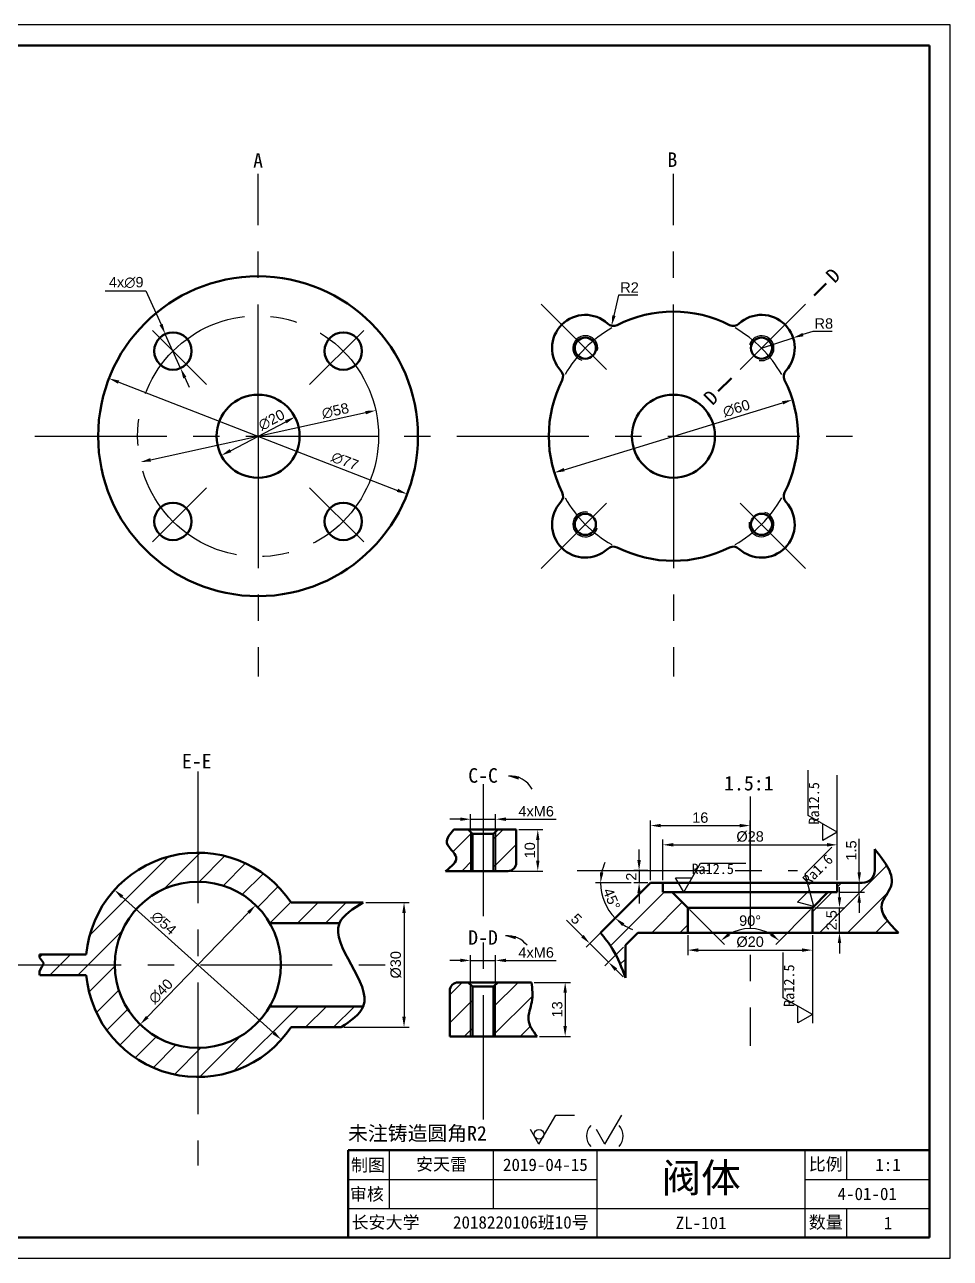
# Model space of a CAD drawing. Header units: millimetres. Extents: x 2036 to 2456, y 1451 to 1748.
# Drawn here: x 2233.4 to 2456.3, y 1450.7 to 1747.7 of the extents above; entities that cross this region are included whole.
import ezdxf

# ---------------------------------------------------------------- set-up
doc = ezdxf.new("R2010")
doc.units = ezdxf.units.MM
doc.linetypes.add('CENTER', pattern=[50.8, 31.75, -6.35, 6.35, -6.35])
doc.styles.get("Standard").update_dxf_attribs({"font": 'arial.ttf'})
doc.styles.add('样式 1', font='')
doc.styles.get('样式 1').set_extended_font_data('FangSong')
doc.dimstyles.new('副本 (2) ISO-25', dxfattribs={"dimtxt": 2.5, "dimasz": 2.5, "dimexe": 1.25, "dimexo": 0.625, "dimtad": 1, "dimtoh": 1, "dimdsep": 46, "dimtxsty": 'Standard', "dimcen": 2.5, "dimadec": 0, "dimazin": 0, "dimtfac": 1, "dimtmove": 0, "dimatfit": 3, "dimfxl": 1, "dimarcsym": 0})
doc.dimstyles.new('副本 (3) ISO-25', dxfattribs={"dimtxt": 2.5, "dimasz": 2.5, "dimexe": 1.25, "dimexo": 0.625, "dimtad": 1, "dimtoh": 1, "dimtxsty": 'Standard', "dimcen": 2.5, "dimadec": 0, "dimazin": 0, "dimtfac": 1, "dimtmove": 1, "dimatfit": 0, "dimfxl": 1, "dimarcsym": 0})
doc.dimstyles.new('副本 ISO-25', dxfattribs={"dimtxt": 2.5, "dimasz": 2.5, "dimexe": 1.25, "dimexo": 0.625, "dimtad": 1, "dimtxsty": 'Standard', "dimcen": 2.5, "dimadec": 0, "dimazin": 0, "dimtfac": 1, "dimtmove": 0, "dimatfit": 0, "dimfxl": 1, "dimarcsym": 0})

# ---------------------------------------------------------------- blocks, each defined once
blk = doc.blocks.new('*U1')
at = {"lineweight": -3}
blk.add_line((-6.52, -6.52), (6.52, 6.52), dxfattribs=at)
blk.add_circle((1.57, 1.57), 4.5, dxfattribs=at)
blk = doc.blocks.new('*U2')
at = {"color": 0, "linetype": 'ByBlock', "lineweight": -2, "transparency": 16777216}
for p, rotation in [((2310.17, 1667.53), 90), ((2310.17, 1629.66), 180), ((2348.04, 1629.66), 270)]:
    blk.add_blockref('*U1', p, dxfattribs=dict(at, rotation=rotation))
blk.add_blockref('*U1', (2348.04, 1667.53), dxfattribs=at)
blk = doc.blocks.new('*D3')
at = {"color": 0, "lineweight": -2, "transparency": 16777216}
blk.add_line((2287.33, 1533.91), (2262.98, 1508.77), dxfattribs=at)
at = {"color": 0, "transparency": 16777216}
for points in [[(2287.03, 1534.2), (2287.63, 1533.62), (2289.07, 1535.71)], [(2262.68, 1509.06), (2263.28, 1508.48), (2261.24, 1506.97)]]:
    blk.add_solid(points, dxfattribs=at)
at = {"layer": 'Defpoints', "color": 0, "transparency": 16777216}
for p in [(2289.07, 1535.71), (2261.24, 1506.97)]:
    blk.add_point(p, dxfattribs=at)
at = {"color": 0, "lineweight": -3, "transparency": 16777216, "insert": (2266.23, 1514.95), "char_height": 2.5, "attachment_point": 5, "rotation": 45.9166}
blk.add_mtext('∅40', dxfattribs=at)
blk = doc.blocks.new('*D4')
at = {"color": 0, "lineweight": -2, "transparency": 16777216}
blk.add_line((2282.99, 1645.12), (2296.29, 1652.06), dxfattribs=at)
at = {"color": 0, "transparency": 16777216}
for points in [[(2296.1, 1652.43), (2296.49, 1651.69), (2298.51, 1653.22)], [(2282.8, 1645.49), (2283.19, 1644.75), (2280.78, 1643.97)]]:
    blk.add_solid(points, dxfattribs=at)
at = {"layer": 'Defpoints', "color": 0, "transparency": 16777216}
for p in [(2298.51, 1653.22), (2280.78, 1643.97)]:
    blk.add_point(p, dxfattribs=at)
at = {"color": 0, "lineweight": -3, "transparency": 16777216, "insert": (2292.9, 1652.51), "char_height": 2.5, "attachment_point": 5, "rotation": 27.5451}
blk.add_mtext('∅20', dxfattribs=at)
blk = doc.blocks.new('*D5')
at = {"color": 0, "lineweight": -2, "transparency": 16777216}
blk.add_line((2256.08, 1661.61), (2323.21, 1635.57), dxfattribs=at)
at = {"color": 0, "transparency": 16777216}
for points in [[(2256.23, 1662), (2255.93, 1661.22), (2253.75, 1662.51)], [(2323.36, 1635.96), (2323.06, 1635.19), (2325.54, 1634.67)]]:
    blk.add_solid(points, dxfattribs=at)
at = {"layer": 'Defpoints', "color": 0, "transparency": 16777216}
for p in [(2253.75, 1662.51), (2325.54, 1634.67)]:
    blk.add_point(p, dxfattribs=at)
at = {"color": 0, "lineweight": -3, "transparency": 16777216, "insert": (2310.56, 1642.6), "char_height": 2.5, "attachment_point": 5, "rotation": 338.8025}
blk.add_mtext('∅77', dxfattribs=at)
blk = doc.blocks.new('*D6')
at = {"color": 0, "lineweight": -2, "transparency": 16777216}
for p, q in [((2410.86, 1669.8), (2418.47, 1672.28)), ((2423.22, 1673.82), (2420.84, 1673.05)), ((2427.88, 1673.82), (2423.22, 1673.82))]:
    blk.add_line(p, q, dxfattribs=at)
at = {"color": 0, "transparency": 16777216}
blk.add_solid([(2420.71, 1673.45), (2420.97, 1672.65), (2418.47, 1672.28)], dxfattribs=at)
at = {"layer": 'Defpoints', "color": 0, "transparency": 16777216}
for p in [(2418.47, 1672.28), (2410.86, 1669.8)]:
    blk.add_point(p, dxfattribs=at)
at = {"color": 0, "lineweight": -3, "transparency": 16777216, "insert": (2425.86, 1675.72), "char_height": 2.5, "attachment_point": 5}
blk.add_mtext('R8', dxfattribs=at)
blk = doc.blocks.new('*D7')
at = {"color": 0, "lineweight": -2, "transparency": 16777216}
blk.add_line((2263.76, 1642.91), (2315.53, 1654.28), dxfattribs=at)
at = {"color": 0, "lineweight": -3, "transparency": 16777216}
for points in [[(2315.44, 1654.68), (2315.62, 1653.87), (2317.97, 1654.81)], [(2263.67, 1643.32), (2263.85, 1642.5), (2261.32, 1642.37)]]:
    blk.add_solid(points, dxfattribs=at)
at = {"layer": 'Defpoints', "color": 0, "lineweight": -3, "transparency": 16777216}
for p in [(2317.97, 1654.81), (2261.32, 1642.37)]:
    blk.add_point(p, dxfattribs=at)
at = {"color": 0, "lineweight": -3, "transparency": 16777216, "insert": (2308.25, 1654.7), "char_height": 2.5, "attachment_point": 5, "rotation": 12.3849}
blk.add_mtext('∅58', dxfattribs=at)
blk = doc.blocks.new('*D9')
at = {"color": 0, "lineweight": -2, "transparency": 16777216}
for p, q in [((2376.45, 1682.52), (2375.33, 1677.64)), ((2381.08, 1682.52), (2376.45, 1682.52))]:
    blk.add_line(p, q, dxfattribs=at)
at = {"color": 0, "transparency": 16777216}
blk.add_solid([(2374.92, 1677.73), (2375.73, 1677.55), (2374.76, 1675.2)], dxfattribs=at)
at = {"layer": 'Defpoints', "color": 0, "transparency": 16777216}
for p in [(2374.76, 1675.2), (2375.21, 1677.15)]:
    blk.add_point(p, dxfattribs=at)
at = {"color": 0, "lineweight": -3, "transparency": 16777216, "insert": (2379.08, 1684.4), "char_height": 2.5, "attachment_point": 5}
blk.add_mtext('R2', dxfattribs=at)
blk = doc.blocks.new('*D10')
at = {"color": 0, "lineweight": -2, "transparency": 16777216}
for p, q in [((2315.6, 1536.34), (2326.04, 1536.34)), ((2324.79, 1533.84), (2324.79, 1508.84)), ((2310.3, 1506.34), (2326.04, 1506.34))]:
    blk.add_line(p, q, dxfattribs=at)
at = {"color": 0, "lineweight": -3, "transparency": 16777216}
for points in [[(2324.37, 1533.84), (2325.2, 1533.84), (2324.79, 1536.34)], [(2324.37, 1508.84), (2325.2, 1508.84), (2324.79, 1506.34)]]:
    blk.add_solid(points, dxfattribs=at)
at = {"layer": 'Defpoints', "color": 0, "lineweight": -3, "transparency": 16777216}
for p in [(2314.97, 1536.34), (2309.67, 1506.34), (2324.79, 1506.34)]:
    blk.add_point(p, dxfattribs=at)
at = {"color": 0, "lineweight": -3, "transparency": 16777216, "insert": (2322.82, 1521.34), "char_height": 2.5, "attachment_point": 5, "rotation": 90}
blk.add_mtext('%%c30', dxfattribs=at)
blk = doc.blocks.new('*D29')
at = {"color": 0, "lineweight": -2, "transparency": 16777216}
for p, q in [((2356.1, 1517.1), (2364.83, 1517.1)), ((2363.58, 1514.6), (2363.58, 1506.6)), ((2357.43, 1504.1), (2364.83, 1504.1))]:
    blk.add_line(p, q, dxfattribs=at)
at = {"color": 0, "transparency": 16777216}
for points in [[(2363.16, 1514.6), (2364, 1514.6), (2363.58, 1517.1)], [(2363.16, 1506.6), (2364, 1506.6), (2363.58, 1504.1)]]:
    blk.add_solid(points, dxfattribs=at)
at = {"layer": 'Defpoints', "color": 0, "transparency": 16777216}
for p in [(2355.48, 1517.1), (2356.81, 1504.1), (2363.58, 1504.1)]:
    blk.add_point(p, dxfattribs=at)
at = {"color": 0, "lineweight": -3, "transparency": 16777216, "insert": (2361.68, 1510.6), "char_height": 2.5, "attachment_point": 5, "rotation": 90}
blk.add_mtext('13', dxfattribs=at)
blk = doc.blocks.new('*D30')
at = {"color": 0, "lineweight": -2, "transparency": 16777216}
for p, q in [((2352.43, 1553.91), (2358.24, 1553.91)), ((2356.99, 1551.41), (2356.99, 1546.41)), ((2350.43, 1543.91), (2358.24, 1543.91))]:
    blk.add_line(p, q, dxfattribs=at)
at = {"color": 0, "transparency": 16777216}
for points in [[(2356.57, 1551.41), (2357.4, 1551.41), (2356.99, 1553.91)], [(2356.57, 1546.41), (2357.4, 1546.41), (2356.99, 1543.91)]]:
    blk.add_solid(points, dxfattribs=at)
at = {"layer": 'Defpoints', "color": 0, "transparency": 16777216}
for p in [(2351.81, 1553.91), (2349.81, 1543.91), (2356.99, 1543.91)]:
    blk.add_point(p, dxfattribs=at)
at = {"color": 0, "lineweight": -3, "transparency": 16777216, "insert": (2355.09, 1548.91), "char_height": 2.5, "attachment_point": 5, "rotation": 90}
blk.add_mtext('10', dxfattribs=at)
blk = doc.blocks.new('*D31')
at = {"color": 0, "lineweight": -2, "transparency": 16777216}
for p, q in [((2340.81, 1517.18), (2340.81, 1523.65)), ((2346.81, 1517.18), (2346.81, 1523.65)), ((2338.31, 1522.4), (2335.81, 1522.4)), ((2340.81, 1522.4), (2346.81, 1522.4)), ((2349.31, 1522.4), (2361.4, 1522.4))]:
    blk.add_line(p, q, dxfattribs=at)
at = {"color": 0, "transparency": 16777216}
for points in [[(2338.31, 1522.82), (2338.31, 1521.99), (2340.81, 1522.4)], [(2349.31, 1522.82), (2349.31, 1521.99), (2346.81, 1522.4)]]:
    blk.add_solid(points, dxfattribs=at)
at = {"layer": 'Defpoints', "color": 0, "transparency": 16777216}
for p in [(2346.81, 1522.4), (2340.81, 1516.55), (2346.81, 1516.55)]:
    blk.add_point(p, dxfattribs=at)
at = {"color": 0, "lineweight": -3, "transparency": 16777216, "insert": (2356.6, 1524.3), "char_height": 2.5, "attachment_point": 5}
blk.add_mtext('4xM6', dxfattribs=at)
blk = doc.blocks.new('*D32')
at = {"color": 0, "lineweight": -2, "transparency": 16777216}
for p, q in [((2338.31, 1556.39), (2335.81, 1556.39)), ((2340.81, 1553.99), (2340.81, 1557.64)), ((2340.81, 1556.39), (2346.81, 1556.39)), ((2346.81, 1553.99), (2346.81, 1557.64)), ((2349.31, 1556.39), (2361.4, 1556.39))]:
    blk.add_line(p, q, dxfattribs=at)
at = {"color": 0, "transparency": 16777216}
for points in [[(2338.31, 1556.81), (2338.31, 1555.98), (2340.81, 1556.39)], [(2349.31, 1556.81), (2349.31, 1555.98), (2346.81, 1556.39)]]:
    blk.add_solid(points, dxfattribs=at)
at = {"layer": 'Defpoints', "color": 0, "transparency": 16777216}
for p in [(2346.81, 1556.39), (2340.81, 1553.36), (2346.81, 1553.36)]:
    blk.add_point(p, dxfattribs=at)
at = {"color": 0, "lineweight": -3, "transparency": 16777216, "insert": (2356.6, 1558.29), "char_height": 2.5, "attachment_point": 5}
blk.add_mtext('4xM6', dxfattribs=at)
blk = doc.blocks.new('*D33')
at = {"color": 0, "lineweight": -2, "transparency": 16777216}
for p, q in [((2434.38, 1543.57), (2434.38, 1551.65)), ((2429.73, 1541.07), (2435.63, 1541.07)), ((2429.73, 1538.82), (2435.63, 1538.82)), ((2434.38, 1538.82), (2434.38, 1541.07)), ((2434.38, 1536.32), (2434.38, 1533.82))]:
    blk.add_line(p, q, dxfattribs=at)
at = {"color": 0, "lineweight": -3, "transparency": 16777216}
for points in [[(2433.97, 1543.57), (2434.8, 1543.57), (2434.38, 1541.07)], [(2433.97, 1536.32), (2434.8, 1536.32), (2434.38, 1538.82)]]:
    blk.add_solid(points, dxfattribs=at)
at = {"layer": 'Defpoints', "color": 0, "lineweight": -3, "transparency": 16777216}
for p in [(2429.11, 1541.07), (2429.11, 1538.82), (2434.38, 1541.07)]:
    blk.add_point(p, dxfattribs=at)
at = {"color": 0, "lineweight": -3, "transparency": 16777216, "insert": (2432.48, 1548.86), "char_height": 2.5, "attachment_point": 5, "rotation": 90}
blk.add_mtext('1.5', dxfattribs=at)
blk = doc.blocks.new('*D34')
at = {"color": 0, "lineweight": -2, "transparency": 16777216}
for p, q in [((2429.63, 1537.57), (2429.63, 1540.07)), ((2423.73, 1535.07), (2430.88, 1535.07)), ((2429.63, 1529.07), (2429.63, 1535.07)), ((2423.73, 1529.07), (2430.88, 1529.07)), ((2429.63, 1526.57), (2429.63, 1524.07))]:
    blk.add_line(p, q, dxfattribs=at)
at = {"color": 0, "transparency": 16777216}
for points in [[(2429.22, 1537.57), (2430.05, 1537.57), (2429.63, 1535.07)], [(2429.22, 1526.57), (2430.05, 1526.57), (2429.63, 1529.07)]]:
    blk.add_solid(points, dxfattribs=at)
at = {"layer": 'Defpoints', "color": 0, "transparency": 16777216}
for p in [(2423.11, 1535.07), (2429.63, 1535.07), (2423.11, 1529.07)]:
    blk.add_point(p, dxfattribs=at)
at = {"color": 0, "lineweight": -3, "transparency": 16777216, "insert": (2427.73, 1532.07), "char_height": 2.5, "attachment_point": 5, "rotation": 90}
blk.add_mtext('2.5', dxfattribs=at)
blk = doc.blocks.new('*D35')
at = {"color": 0, "lineweight": -2, "transparency": 16777216}
for p, q in [((2393.11, 1528.44), (2393.11, 1523.63)), ((2423.11, 1528.44), (2423.11, 1523.63)), ((2395.61, 1524.88), (2420.61, 1524.88))]:
    blk.add_line(p, q, dxfattribs=at)
at = {"color": 0, "transparency": 16777216}
for points in [[(2395.61, 1525.3), (2395.61, 1524.46), (2393.11, 1524.88)], [(2420.61, 1525.3), (2420.61, 1524.46), (2423.11, 1524.88)]]:
    blk.add_solid(points, dxfattribs=at)
at = {"layer": 'Defpoints', "color": 0, "transparency": 16777216}
for p in [(2393.11, 1529.07), (2423.11, 1529.07), (2423.11, 1524.88)]:
    blk.add_point(p, dxfattribs=at)
at = {"color": 0, "lineweight": -3, "transparency": 16777216, "insert": (2408.11, 1526.85), "char_height": 2.5, "attachment_point": 5}
blk.add_mtext('%%c20', dxfattribs=at)
blk = doc.blocks.new('*D36')
at = {"color": 0, "lineweight": -2, "transparency": 16777216}
for p, q in [((2387.11, 1541.69), (2387.11, 1551.48)), ((2429.11, 1541.69), (2429.11, 1551.48)), ((2389.61, 1550.23), (2426.61, 1550.23))]:
    blk.add_line(p, q, dxfattribs=at)
at = {"color": 0, "transparency": 16777216}
for points in [[(2389.61, 1550.65), (2389.61, 1549.81), (2387.11, 1550.23)], [(2426.61, 1550.65), (2426.61, 1549.81), (2429.11, 1550.23)]]:
    blk.add_solid(points, dxfattribs=at)
at = {"layer": 'Defpoints', "color": 0, "transparency": 16777216}
for p in [(2429.11, 1550.23), (2387.11, 1541.07), (2429.11, 1541.07)]:
    blk.add_point(p, dxfattribs=at)
at = {"color": 0, "lineweight": -3, "transparency": 16777216, "insert": (2408.11, 1552.2), "char_height": 2.5, "attachment_point": 5}
blk.add_mtext('%%c28', dxfattribs=at)
blk = doc.blocks.new('*D37')
at = {"color": 0, "lineweight": -2, "transparency": 16777216}
for p, q in [((2384.11, 1541.69), (2384.11, 1556.11)), ((2386.61, 1554.86), (2405.61, 1554.86)), ((2408.11, 1541.69), (2408.11, 1556.11))]:
    blk.add_line(p, q, dxfattribs=at)
at = {"color": 0, "transparency": 16777216}
for points in [[(2386.61, 1555.27), (2386.61, 1554.44), (2384.11, 1554.86)], [(2405.61, 1555.27), (2405.61, 1554.44), (2408.11, 1554.86)]]:
    blk.add_solid(points, dxfattribs=at)
at = {"layer": 'Defpoints', "color": 0, "transparency": 16777216}
for p in [(2408.11, 1554.86), (2384.11, 1541.07), (2408.11, 1541.07)]:
    blk.add_point(p, dxfattribs=at)
at = {"color": 0, "lineweight": -3, "transparency": 16777216, "insert": (2396.11, 1556.76), "char_height": 2.5, "attachment_point": 5}
blk.add_mtext('16', dxfattribs=at)
blk = doc.blocks.new('*D38')
at = {"color": 0, "lineweight": -2, "transparency": 16777216}
blk.add_line((2379.5, 1541.07), (2370.86, 1541.07), dxfattribs=at)
for start, end in [(156.0792, 168.0396), (180, 225), (236.9604, 248.9208)]:
    blk.add_arc((2384.11, 1541.07), 12, start, end, dxfattribs=at)
at = {"color": 0, "transparency": 16777216}
for points in [[(2372.78, 1543.51), (2371.95, 1543.6), (2372.11, 1541.07)], [(2377.3, 1530.68), (2377.83, 1531.33), (2375.62, 1532.58)]]:
    blk.add_solid(points, dxfattribs=at)
at = {"layer": 'Defpoints', "color": 0, "transparency": 16777216}
for p in [(2380.13, 1541.07), (2383.48, 1541.07), (2384.11, 1541.07), (2372.52, 1537.96), (2372.11, 1529.07)]:
    blk.add_point(p, dxfattribs=at)
at = {"color": 0, "lineweight": -3, "transparency": 16777216, "insert": (2374.77, 1537.2), "char_height": 2.5, "attachment_point": 5, "rotation": 292.5}
blk.add_mtext('45°', dxfattribs=at)
blk = doc.blocks.new('*D39')
at = {"color": 0, "lineweight": -2, "transparency": 16777216}
for p, q in [((2393.55, 1534.62), (2401.92, 1526.25)), ((2422.66, 1534.62), (2414.29, 1526.25))]:
    blk.add_line(p, q, dxfattribs=at)
blk.add_arc((2408.11, 1520.07), 9.99, 59.3694, 120.6306, dxfattribs=at)
at = {"color": 0, "transparency": 16777216}
for points in [[(2403.27, 1528.34), (2402.76, 1529), (2401.04, 1527.13)], [(2413.45, 1529), (2412.94, 1528.34), (2415.17, 1527.13)]]:
    blk.add_solid(points, dxfattribs=at)
at = {"layer": 'Defpoints', "color": 0, "transparency": 16777216}
for p in [(2389.36, 1538.82), (2426.86, 1538.82), (2393.11, 1535.07), (2423.11, 1535.07), (2410.69, 1529.72)]:
    blk.add_point(p, dxfattribs=at)
at = {"color": 0, "lineweight": -3, "transparency": 16777216, "insert": (2408.11, 1531.96), "char_height": 2.5, "attachment_point": 5}
blk.add_mtext('90°', dxfattribs=at)
blk = doc.blocks.new('*D41')
at = {"color": 0, "lineweight": -2, "transparency": 16777216}
blk.add_line((2293.39, 1504.97), (2256.93, 1537.71), dxfattribs=at)
at = {"color": 0, "transparency": 16777216}
for points in [[(2257.21, 1538.02), (2256.65, 1537.4), (2255.07, 1539.38)], [(2293.66, 1505.28), (2293.11, 1504.66), (2295.25, 1503.3)]]:
    blk.add_solid(points, dxfattribs=at)
at = {"layer": 'Defpoints', "color": 0, "transparency": 16777216}
for p in [(2255.07, 1539.38), (2295.25, 1503.3)]:
    blk.add_point(p, dxfattribs=at)
at = {"color": 0, "transparency": 16777216, "insert": (2266.92, 1531.39), "char_height": 2.5, "attachment_point": 5, "rotation": 318.0712}
blk.add_mtext('∅54', dxfattribs=at)
blk = doc.blocks.new('*D42')
at = {"color": 0, "lineweight": -2, "transparency": 16777216}
for p, q in [((2367.74, 1528.24), (2363.92, 1532.06)), ((2373.16, 1530.12), (2368.62, 1525.58)), ((2374.01, 1521.97), (2369.51, 1526.47)), ((2377.66, 1525.62), (2373.12, 1521.08)), ((2375.78, 1520.2), (2377.54, 1518.43))]:
    blk.add_line(p, q, dxfattribs=at)
at = {"color": 0, "transparency": 16777216}
for points in [[(2368.03, 1528.53), (2367.45, 1527.94), (2369.51, 1526.47)], [(2376.07, 1520.5), (2375.48, 1519.91), (2374.01, 1521.97)]]:
    blk.add_solid(points, dxfattribs=at)
at = {"layer": 'Defpoints', "color": 0, "transparency": 16777216}
for p in [(2373.61, 1530.57), (2369.51, 1526.47), (2378.11, 1526.07)]:
    blk.add_point(p, dxfattribs=at)
at = {"color": 0, "transparency": 16777216, "insert": (2366.28, 1532.37), "char_height": 2.5, "attachment_point": 5, "rotation": 315}
blk.add_mtext('5', dxfattribs=at)

msp = doc.modelspace()

# ---------------------------------------------------------------- hatches: boundary and pattern name
at = {"lineweight": -3}
h = msp.add_hatch(dxfattribs=at)
h.set_pattern_fill('ANSI31', color=256, scale=1.5)
h.paths.add_polyline_path([(2351.809, 1553.911), (2347.359, 1553.911), (2346.809, 1553.361), (2346.809, 1543.911), (2351.809, 1543.911)])
h.paths.add_polyline_path([(2346.809, 1553.361), (2346.359, 1552.911), (2346.359, 1543.911), (2346.809, 1543.911)])
edge = h.paths.add_edge_path()
edge.add_line((2340.809, 1553.361), (2340.259, 1553.911))
edge.add_line((2340.259, 1553.911), (2336.809, 1553.911))
edge.add_spline(control_points=[(2336.809, 1553.911), (2335.859, 1552.835), (2333.823, 1550.529), (2338.915, 1547.17), (2336.182, 1545.001), (2334.809, 1543.911)], knot_values=[0, 0, 0, 0, 3.6195048, 7.7524702, 11.9218591, 11.9218591, 11.9218591, 11.9218591], degree=3, periodic=0)
edge.add_line((2334.809, 1543.911), (2340.809, 1543.911))
edge.add_line((2340.809, 1543.911), (2340.809, 1553.361))
h.paths.add_polyline_path([(2341.259, 1552.911), (2340.809, 1553.361), (2340.809, 1543.911), (2341.259, 1543.911)])
h = msp.add_hatch(dxfattribs=at)
h.set_pattern_fill('ANSI31', color=256, scale=1.5)
edge = h.paths.add_edge_path()
edge.add_line((2275.158, 1548.34), (2275.158, 1541.34))
edge.add_arc((2275.158, 1521.34), 20, 30, 90, ccw=False)
edge.add_line((2292.479, 1531.34), (2309.212, 1531.34))
edge.add_spline(control_points=[(2309.212, 1531.34), (2310.025, 1533.327), (2312.498, 1534.833), (2314.972, 1536.34)], knot_values=[0, 0, 0, 0, 7.6270455, 7.6270455, 7.6270455, 7.6270455], degree=3, periodic=0)
edge.add_line((2314.972, 1536.34), (2297.608, 1536.34))
edge.add_arc((2275.158, 1521.34), 27, 33.74899, 90)
edge = h.paths.add_edge_path()
edge.add_arc((2275.158, 1521.34), 27, 90, 174.68723)
edge.add_line((2248.274, 1523.84), (2237.023, 1523.84))
edge.add_spline(control_points=[(2237.023, 1523.84), (2237.033, 1523.006), (2237.043, 1522.173), (2237.053, 1521.34)], knot_values=[0, 0, 0, 0, 2.5001887, 2.5001887, 2.5001887, 2.5001887], degree=3, periodic=0)
edge.add_line((2237.053, 1521.34), (2255.158, 1521.34))
edge.add_arc((2275.158, 1521.34), 20, 90, 180, ccw=False)
edge.add_line((2275.158, 1541.34), (2275.158, 1548.34))
edge = h.paths.add_edge_path()
edge.add_line((2255.158, 1521.34), (2237.053, 1521.34))
edge.add_spline(control_points=[(2237.053, 1521.34), (2237.063, 1520.506), (2237.074, 1519.673), (2237.084, 1518.84)], knot_values=[2.5001887, 2.5001887, 2.5001887, 2.5001887, 5.0003774, 5.0003774, 5.0003774, 5.0003774], degree=3, periodic=0)
edge.add_line((2237.084, 1518.84), (2248.274, 1518.84))
edge.add_arc((2275.158, 1521.34), 27, 185.31277, 270)
edge.add_line((2275.158, 1494.34), (2275.158, 1501.34))
edge.add_arc((2275.158, 1521.34), 20, 180, 270, ccw=False)
edge = h.paths.add_edge_path()
edge.add_line((2297.608, 1506.34), (2309.675, 1506.34))
edge.add_spline(control_points=[(2309.675, 1506.34), (2310.129, 1506.645), (2310.584, 1506.951), (2311.027, 1507.261)], knot_values=[34.2640628, 34.2640628, 34.2640628, 34.2640628, 35.724024, 35.724024, 35.724024, 35.724024], degree=3, periodic=0)
edge.add_spline(control_points=[(2311.027, 1507.261), (2311.038, 1507.268), (2311.049, 1507.276), (2311.06, 1507.284)], knot_values=[34.2271367, 34.2271367, 34.2271367, 34.2271367, 34.2640628, 34.2640628, 34.2640628, 34.2640628], degree=3, periodic=0)
edge.add_spline(control_points=[(2311.06, 1507.284), (2311.405, 1507.525), (2311.742, 1507.769), (2312.066, 1508.016)], knot_values=[33.0885775, 33.0885775, 33.0885775, 33.0885775, 34.2271367, 34.2271367, 34.2271367, 34.2271367], degree=3, periodic=0)
edge.add_spline(control_points=[(2312.066, 1508.016), (2312.073, 1508.021), (2312.08, 1508.027), (2312.087, 1508.032)], knot_values=[33.0636634, 33.0636634, 33.0636634, 33.0636634, 33.0885775, 33.0885775, 33.0885775, 33.0885775], degree=3, periodic=0)
edge.add_spline(control_points=[(2312.087, 1508.032), (2312.437, 1508.3), (2312.771, 1508.572), (2313.082, 1508.851)], knot_values=[31.8310455, 31.8310455, 31.8310455, 31.8310455, 33.0636634, 33.0636634, 33.0636634, 33.0636634], degree=3, periodic=0)
edge.add_spline(control_points=[(2313.082, 1508.851), (2313.104, 1508.871), (2313.126, 1508.891), (2313.148, 1508.911)], knot_values=[31.7425982, 31.7425982, 31.7425982, 31.7425982, 31.8310455, 31.8310455, 31.8310455, 31.8310455], degree=3, periodic=0)
edge.add_spline(control_points=[(2313.148, 1508.911), (2313.331, 1509.077), (2313.506, 1509.245), (2313.67, 1509.417)], knot_values=[31.0099961, 31.0099961, 31.0099961, 31.0099961, 31.7425982, 31.7425982, 31.7425982, 31.7425982], degree=3, periodic=0)
edge.add_spline(control_points=[(2313.67, 1509.417), (2313.688, 1509.435), (2313.705, 1509.453), (2313.723, 1509.471)], knot_values=[30.9320046, 30.9320046, 30.9320046, 30.9320046, 31.0099961, 31.0099961, 31.0099961, 31.0099961], degree=3, periodic=0)
edge.add_spline(control_points=[(2313.723, 1509.471), (2313.851, 1509.608), (2313.974, 1509.746), (2314.089, 1509.886)], knot_values=[30.3513231, 30.3513231, 30.3513231, 30.3513231, 30.9320046, 30.9320046, 30.9320046, 30.9320046], degree=3, periodic=0)
edge.add_spline(control_points=[(2314.089, 1509.886), (2314.111, 1509.912), (2314.133, 1509.939), (2314.154, 1509.966)], knot_values=[30.2407797, 30.2407797, 30.2407797, 30.2407797, 30.3513231, 30.3513231, 30.3513231, 30.3513231], degree=3, periodic=0)
edge.add_spline(control_points=[(2314.154, 1509.966), (2314.24, 1510.073), (2314.322, 1510.182), (2314.399, 1510.291)], knot_values=[29.7977553, 29.7977553, 29.7977553, 29.7977553, 30.2407797, 30.2407797, 30.2407797, 30.2407797], degree=3, periodic=0)
edge.add_spline(control_points=[(2314.399, 1510.291), (2314.417, 1510.317), (2314.435, 1510.343), (2314.453, 1510.369)], knot_values=[29.6941061, 29.6941061, 29.6941061, 29.6941061, 29.7977553, 29.7977553, 29.7977553, 29.7977553], degree=3, periodic=0)
edge.add_spline(control_points=[(2314.453, 1510.369), (2314.51, 1510.452), (2314.564, 1510.537), (2314.615, 1510.622)], knot_values=[29.3587805, 29.3587805, 29.3587805, 29.3587805, 29.6941061, 29.6941061, 29.6941061, 29.6941061], degree=3, periodic=0)
edge.add_spline(control_points=[(2314.615, 1510.622), (2314.635, 1510.653), (2314.653, 1510.685), (2314.672, 1510.717)], knot_values=[29.2334244, 29.2334244, 29.2334244, 29.2334244, 29.3587805, 29.3587805, 29.3587805, 29.3587805], degree=3, periodic=0)
edge.add_spline(control_points=[(2314.672, 1510.717), (2314.715, 1510.792), (2314.756, 1510.867), (2314.794, 1510.943)], knot_values=[28.9408456, 28.9408456, 28.9408456, 28.9408456, 29.2334244, 29.2334244, 29.2334244, 29.2334244], degree=3, periodic=0)
edge.add_spline(control_points=[(2314.794, 1510.943), (2314.81, 1510.975), (2314.825, 1511.006), (2314.841, 1511.037)], knot_values=[28.820616, 28.820616, 28.820616, 28.820616, 28.9408456, 28.9408456, 28.9408456, 28.9408456], degree=3, periodic=0)
edge.add_spline(control_points=[(2314.841, 1511.037), (2314.88, 1511.121), (2314.918, 1511.205), (2314.952, 1511.289)], knot_values=[28.502406, 28.502406, 28.502406, 28.502406, 28.820616, 28.820616, 28.820616, 28.820616], degree=3, periodic=0)
edge.add_spline(control_points=[(2314.952, 1511.289), (2314.959, 1511.306), (2314.965, 1511.323), (2314.972, 1511.34)], knot_values=[28.4398258, 28.4398258, 28.4398258, 28.4398258, 28.502406, 28.502406, 28.502406, 28.502406], degree=3, periodic=0)
edge.add_line((2314.972, 1511.34), (2292.479, 1511.34))
edge.add_arc((2275.158, 1521.34), 20, 270, 330, ccw=False)
edge.add_line((2275.158, 1501.34), (2275.158, 1494.34))
edge.add_arc((2275.158, 1521.34), 27, 270, 326.25101)
h = msp.add_hatch(dxfattribs=at)
h.set_pattern_fill('ANSI31', color=256, scale=1.5)
edge = h.paths.add_edge_path()
edge.add_spline(control_points=[(2443.81, 1529.066), (2441.535, 1531.356), (2437.929, 1534.986), (2444.209, 1541.633), (2440.571, 1546.122), (2438.105, 1549.164)], knot_values=[0, 0, 0, 0, 7.9787232, 12.6492229, 22.4760304, 22.4760304, 22.4760304, 22.4760304], degree=3, periodic=0)
edge.add_line((2438.105, 1549.164), (2438.105, 1544.066))
edge.add_arc((2435.105, 1544.066), 3, -90, 0, ccw=False)
edge.add_line((2435.105, 1541.066), (2429.105, 1541.066))
edge.add_line((2429.105, 1541.066), (2429.105, 1538.816))
edge.add_line((2429.105, 1538.816), (2426.855, 1538.816))
edge.add_line((2426.855, 1538.816), (2423.105, 1535.066))
edge.add_line((2423.105, 1535.066), (2423.105, 1529.066))
edge.add_line((2423.105, 1529.066), (2443.81, 1529.066))
edge = h.paths.add_edge_path()
edge.add_line((2393.105, 1535.066), (2389.355, 1538.816))
edge.add_line((2389.355, 1538.816), (2387.105, 1538.816))
edge.add_line((2387.105, 1538.816), (2384.105, 1541.066))
edge.add_line((2384.105, 1541.066), (2372.105, 1529.066))
edge.add_spline(control_points=[(2372.105, 1529.066), (2373.127, 1527.79), (2375.746, 1524.521), (2377.212, 1520.581), (2378.105, 1518.178)], knot_values=[0, 0, 0, 0, 4.8780871, 12.499269, 12.499269, 12.499269, 12.499269], degree=3, periodic=0)
edge.add_line((2378.105, 1518.178), (2378.105, 1526.066))
edge.add_line((2378.105, 1526.066), (2381.105, 1529.066))
edge.add_line((2381.105, 1529.066), (2393.105, 1529.066))
edge.add_line((2393.105, 1529.066), (2393.105, 1535.066))
h = msp.add_hatch(dxfattribs=at)
h.set_pattern_fill('ANSI31', color=256, scale=1.5)
edge = h.paths.add_edge_path()
edge.add_spline(control_points=[(2356.809, 1504.103), (2355.833, 1505.413), (2353.929, 1507.968), (2356.007, 1512.522), (2355.661, 1515.53), (2355.48, 1517.103)], knot_values=[0, 0, 0, 0, 4.5396834, 8.8546235, 13.5781439, 13.5781439, 13.5781439, 13.5781439], degree=3, periodic=0)
edge.add_line((2355.48, 1517.103), (2347.359, 1517.103))
edge.add_line((2347.359, 1517.103), (2346.809, 1516.553))
edge.add_line((2346.809, 1516.553), (2346.809, 1504.103))
edge.add_line((2346.809, 1504.103), (2356.809, 1504.103))
h.paths.add_polyline_path([(2340.809, 1516.553), (2340.259, 1517.103), (2335.809, 1517.103), (2335.809, 1504.103), (2340.809, 1504.103)])
h.paths.add_polyline_path([(2346.809, 1516.553), (2346.359, 1516.103), (2346.359, 1504.103), (2346.809, 1504.103)])
h.paths.add_polyline_path([(2341.259, 1516.103), (2340.809, 1516.553), (2340.809, 1504.103), (2341.259, 1504.103)])

# ---------------------------------------------------------------- linework, layer by layer
for p, q in [((2456.317, 1747.677), (2036.317, 1747.677)), ((2456.317, 1450.677), (2456.317, 1747.677)), ((2429.105, 1551.478), (2429.105, 1566.996)), ((2423.105, 1523.631), (2423.105, 1507.298)), ((2321.317, 1462.677), (2321.317, 1476.677)), ((2346.317, 1462.677), (2346.317, 1476.677)), ((2371.317, 1455.677), (2371.317, 1476.677)), ((2421.317, 1476.677), (2421.317, 1455.677)), ((2431.317, 1476.677), (2431.317, 1469.677)), ((2451.317, 1476.677), (2451.317, 1455.677)), ((2311.317, 1469.677), (2371.317, 1469.677)), ((2421.317, 1469.677), (2451.317, 1469.677)), ((2311.317, 1462.677), (2451.317, 1462.677)), ((2431.317, 1462.677), (2431.317, 1455.677)), ((2451.317, 1455.677), (2311.317, 1455.677)), ((2036.317, 1450.677), (2456.317, 1450.677))]:
    msp.add_line(p, q)
at = {"lineweight": 50}
for p, q in [((2451.317, 1742.677), (2061.317, 1742.677)), ((2451.317, 1455.677), (2451.317, 1742.677)), ((2423.546, 1682.494), (2426.395, 1685.342)), ((2403.626, 1662.574), (2400.457, 1659.405)), ((2340.259, 1553.911), (2336.809, 1553.911)), ((2341.259, 1552.911), (2340.259, 1553.911)), ((2340.259, 1553.911), (2347.359, 1553.911)), ((2346.359, 1552.911), (2347.359, 1553.911)), ((2347.359, 1553.911), (2351.809, 1553.911)), ((2351.809, 1553.911), (2351.809, 1545.911)), ((2341.259, 1552.911), (2341.259, 1543.911)), ((2341.259, 1552.911), (2346.359, 1552.911)), ((2346.359, 1552.911), (2346.359, 1543.911)), ((2438.105, 1549.164), (2438.105, 1544.066)), ((2349.809, 1543.911), (2334.809, 1543.911)), ((2384.105, 1541.066), (2372.105, 1529.066)), ((2384.105, 1541.066), (2435.105, 1541.066)), ((2387.105, 1541.066), (2387.105, 1538.816)), ((2387.105, 1538.816), (2429.105, 1538.816)), ((2393.105, 1535.066), (2389.355, 1538.816)), ((2423.105, 1535.066), (2426.855, 1538.816)), ((2429.105, 1541.066), (2429.105, 1538.816)), ((2297.608, 1536.34), (2314.972, 1536.34)), ((2393.105, 1535.066), (2393.105, 1529.066)), ((2393.105, 1535.066), (2423.105, 1535.066)), ((2423.105, 1535.066), (2423.105, 1529.066)), ((2292.479, 1531.34), (2309.212, 1531.34)), ((2378.105, 1526.066), (2381.105, 1529.066)), ((2381.105, 1529.066), (2443.81, 1529.066)), ((2248.274, 1523.84), (2237.023, 1523.84)), ((2378.105, 1526.066), (2378.105, 1518.178)), ((2248.274, 1518.84), (2237.084, 1518.84)), ((2335.809, 1504.103), (2335.809, 1515.103)), ((2337.809, 1517.103), (2340.259, 1517.103)), ((2341.259, 1516.103), (2340.259, 1517.103)), ((2340.259, 1517.103), (2355.48, 1517.103)), ((2341.259, 1504.103), (2341.259, 1516.103)), ((2341.259, 1516.103), (2346.359, 1516.103)), ((2346.359, 1516.103), (2347.359, 1517.103)), ((2346.359, 1504.103), (2346.359, 1516.103)), ((2292.479, 1511.34), (2314.972, 1511.34)), ((2297.608, 1506.34), (2309.675, 1506.34)), ((2343.809, 1504.103), (2335.809, 1504.103)), ((2343.809, 1504.103), (2356.809, 1504.103)), ((2311.317, 1455.677), (2311.317, 1476.677)), ((2311.317, 1476.677), (2451.317, 1476.677)), ((2061.317, 1455.677), (2451.317, 1455.677))]:
    msp.add_line(p, q, dxfattribs=at)
at = {"linetype": 'CENTER', "lineweight": -3}
for p, q in [((2289.644, 1648.592), (2289.644, 1711.758)), ((2389.644, 1648.592), (2389.644, 1711.758)), ((2373.569, 1664.666), (2357.824, 1680.412)), ((2405.718, 1664.666), (2421.464, 1680.412)), ((2235.924, 1648.592), (2436.509, 1648.592)), ((2289.644, 1648.592), (2289.644, 1590.743)), ((2389.644, 1648.592), (2389.644, 1590.743)), ((2373.569, 1632.517), (2357.824, 1616.772)), ((2405.718, 1632.517), (2421.464, 1616.772)), ((2275.158, 1567.909), (2275.158, 1473.002)), ((2343.809, 1564.8), (2343.809, 1484.075)), ((2408.105, 1561.879), (2408.105, 1501.796)), ((2366.447, 1544.066), (2419.508, 1544.066)), ((2224.966, 1521.34), (2322.949, 1521.34))]:
    msp.add_line(p, q, dxfattribs=at)
at = {"lineweight": -3}
for p, q in [((2252.852, 1683.634), (2262.635, 1683.634)), ((2262.635, 1683.634), (2266.279, 1675.488)), ((2270.975, 1664.99), (2267.3, 1673.206)), ((2271.996, 1662.708), (2273.017, 1660.426)), ((2363.348, 1640.544), (2415.94, 1656.64)), ((2422.105, 1566.431), (2422.105, 1568.175)), ((2422.105, 1557.31), (2422.105, 1566.431)), ((2429.105, 1553.268), (2422.105, 1557.31)), ((2340.809, 1553.361), (2340.809, 1543.911)), ((2346.809, 1553.361), (2346.809, 1543.911)), ((2425.605, 1551.247), (2425.605, 1555.289)), ((2429.105, 1553.268), (2425.605, 1551.247)), ((2381.379, 1546.566), (2381.379, 1549.066)), ((2421.354, 1543.214), (2427.803, 1549.664)), ((2392.162, 1538.816), (2396.203, 1545.816)), ((2396.203, 1545.816), (2405.324, 1545.816)), ((2405.324, 1545.816), (2407.069, 1545.816)), ((2383.48, 1544.066), (2380.129, 1544.066)), ((2381.379, 1544.066), (2381.379, 1541.066)), ((2392.162, 1538.816), (2390.141, 1542.316)), ((2390.141, 1542.316), (2394.183, 1542.316)), ((2423.446, 1535.407), (2421.354, 1543.214)), ((2383.48, 1541.066), (2380.129, 1541.066)), ((2381.379, 1538.566), (2381.379, 1536.066)), ((2419.542, 1536.453), (2422.4, 1539.31)), ((2423.446, 1535.407), (2419.542, 1536.453)), ((2416.105, 1522.541), (2416.105, 1524.285)), ((2416.105, 1513.42), (2416.105, 1522.541)), ((2340.809, 1504.103), (2340.809, 1516.553)), ((2346.809, 1504.103), (2346.809, 1516.553)), ((2423.105, 1509.379), (2416.105, 1513.42)), ((2419.605, 1507.358), (2419.605, 1511.399)), ((2423.105, 1509.379), (2419.605, 1507.358)), ((2357.272, 1478.181), (2361.314, 1485.181)), ((2361.314, 1485.181), (2365.794, 1485.181)), ((2373.154, 1478.181), (2377.195, 1485.181)), ((2357.272, 1478.181), (2355.251, 1481.681)), ((2373.154, 1478.181), (2371.133, 1481.681))]:
    msp.add_line(p, q, dxfattribs=at)
at = {"lineweight": 50}
for centre, radius in [((2289.644, 1648.592), 38.5), ((2269.138, 1669.098), 4.5), ((2310.15, 1669.098), 4.5), ((2368.431, 1669.805), 2.55), ((2410.857, 1669.805), 2.55), ((2289.644, 1648.592), 10), ((2389.644, 1648.592), 10), ((2269.138, 1628.086), 4.5), ((2310.15, 1628.086), 4.5), ((2368.431, 1627.379), 2.55), ((2410.857, 1627.379), 2.55), ((2275.158, 1521.34), 20)]:
    msp.add_circle(centre, radius, dxfattribs=at)
at = {"linetype": 'CENTER', "lineweight": -3}
msp.add_circle((2289.644, 1648.592), 29, dxfattribs=at)
at = {"lineweight": -3}
msp.add_circle((2357.272, 1480.515), 1.167, dxfattribs=at)
at = {"lineweight": 50}
for centre, radius, start, end in [((2389.644, 1648.592), 30, 63.19487, 116.80513), ((2368.431, 1669.805), 8, 47.29244, 222.70756), ((2375.213, 1677.153), 2, 227.29244, 296.80513), ((2404.074, 1677.153), 2, 243.19487, 312.70756), ((2410.857, 1669.805), 8, 317.29244, 132.70756), ((2361.082, 1663.022), 2, 333.19487, 42.70756), ((2418.205, 1663.022), 2, 137.29244, 206.80513), ((2389.644, 1648.592), 30, 153.19487, 206.80513), ((2389.644, 1648.592), 30, 333.19487, 26.80513), ((2361.082, 1634.161), 2, 317.29244, 26.80513), ((2418.205, 1634.161), 2, 153.19487, 222.70756), ((2368.431, 1627.379), 8, 137.29244, 312.70756), ((2410.857, 1627.379), 8, 227.29244, 42.70756), ((2375.213, 1620.03), 2, 63.19487, 132.70756), ((2389.644, 1648.592), 30, 243.19487, 296.80513), ((2404.074, 1620.03), 2, 47.29244, 116.80513), ((2275.158, 1521.34), 27, 33.74899, 174.68723), ((2349.809, 1545.911), 2, 270, 0), ((2435.105, 1544.066), 3, 270, 0), ((2275.158, 1521.34), 27, 185.31277, 326.25101), ((2337.809, 1515.103), 2, 90, 180)]:
    msp.add_arc(centre, radius, start, end, dxfattribs=at)
at = {"lineweight": -3}
for centre, radius, start, end in [((2389.644, 1648.592), 30, 119.67549, 150.32451), ((2368.431, 1669.805), 3, 349.18889, 254.26248), ((2389.644, 1648.592), 30, 29.67549, 60.32451), ((2410.857, 1669.805), 3, 259.18889, 164.26248), ((2389.644, 1648.592), 30, 209.67549, 240.32451), ((2389.644, 1648.592), 30, 299.67549, 330.32451), ((2368.431, 1627.379), 3, 79.18889, 344.26248), ((2410.857, 1627.379), 3, 169.18889, 74.26248), ((2372.397, 1480.148), 3.658, 136.18603, 223.81397), ((2373.911, 1480.148), 3.658, 316.18603, 43.81397)]:
    msp.add_arc(centre, radius, start, end, dxfattribs=at)
for centre, start in [((2350.409, 1560.818), 28.39459), ((2349.702, 1522.38), 37.84846)]:
    msp.add_arc(centre, 5.952, start, 94.57462)
at = {"lineweight": 50}
for points in [[(2336.809, 1553.911), (2335.124, 1550.708), (2337.344, 1547.222), (2334.809, 1543.911)], [(2438.105, 1549.164), (2441.97, 1540.129), (2439.827, 1535.979), (2443.81, 1529.066)], [(2314.972, 1536.34), (2309.212, 1531.34), (2314.972, 1511.34), (2309.675, 1506.34)], [(2372.105, 1529.066), (2374.996, 1525.136), (2378.105, 1518.178)], [(2237.023, 1523.84), (2237.032, 1523.101), (2237.942, 1521.789), (2237.049, 1519.758), (2237.084, 1518.84)], [(2356.809, 1504.103), (2354.738, 1508.142), (2355.55, 1512.38), (2355.48, 1517.103)]]:
    msp.add_spline(points, degree=3, dxfattribs=at)
at = {"lineweight": -3}
for points in [[(2266.66, 1675.658), (2265.899, 1675.318), (2267.3, 1673.206)], [(2272.376, 1662.878), (2271.616, 1662.538), (2270.975, 1664.99)], [(2415.818, 1657.038), (2416.062, 1656.241), (2418.33, 1657.371)], [(2363.226, 1640.942), (2363.47, 1640.145), (2360.957, 1639.812)], [(2380.962, 1546.566), (2381.795, 1546.566), (2381.379, 1544.066)], [(2380.962, 1538.566), (2381.795, 1538.566), (2381.379, 1541.066)]]:
    msp.add_solid(points, dxfattribs=at)
for points in [[(2352.469, 1566.752), (2352.332, 1565.93), (2349.934, 1566.752)], [(2351.762, 1528.313), (2351.625, 1527.491), (2349.227, 1528.313)]]:
    msp.add_solid(points)

# ---------------------------------------------------------------- block references
at = {"lineweight": 50}
msp.add_blockref('*U2', (-39.461, 0), dxfattribs=at)

# ---------------------------------------------------------------- texts
at = {"lineweight": -3, "style": '样式 1'}
for s, p in [('制图', (2312.023, 1471.626)), ('审核', (2311.749, 1464.626))]:
    msp.add_text(s, height=3, dxfattribs=at).set_placement(p)
for s, width, insert, char_height, attachment_point in [('A', 19.70816, (2289.644, 1714.97), 3.5, 5), ('B', 20.84166, (2389.394, 1715.179), 3.5, 5), ('E-E', 29.95126, (2274.869, 1570.375), 3.5, 5), ('C-C', 23.13174, (2343.809, 1566.896), 3.5, 5), ('1.5:1', 11.56371, (2407.809, 1565.037), 3.5, 5), ('Ra12.5', 5.81631, (2399.111, 1543.147), 2.5, 8), ('D-D', 15.56944, (2343.809, 1527.922), 3.5, 5), ('未注铸造圆角R2', 60, (2311.317, 1482.534), 3.5, 1), ('安天雷', 25, (2333.817, 1473.177), 3, 5), ('阀体', 50, (2396.317, 1469.677), 7, 5), ('比例', 10, (2426.317, 1473.177), 3, 5), ('1:1', 20, (2441.317, 1473.177), 3, 5), ('4-01-01', 30, (2436.317, 1466.177), 3, 5), ('2018220106班10号', 60, (2352.915, 1459.177), 3, 5), ('数量', 10, (2426.317, 1459.177), 3, 5), ('ZL-101', 50, (2396.317, 1459.177), 3, 5), ('1', 20, (2441.317, 1459.177), 3, 5)]:
    msp.add_mtext_dynamic_manual_height_columns(s, width=width, gutter_width=12.5, heights=[0], dxfattribs=dict(at, insert=insert, char_height=char_height, attachment_point=attachment_point))
at = {"lineweight": -3, "insert": (2257.899, 1685.606), "char_height": 2.5, "attachment_point": 5}
msp.add_mtext('4x∅9', dxfattribs=at)
at = {"char_height": 3.5, "attachment_point": 1, "rotation": 45, "style": '样式 1'}
for insert in [(2425.991, 1687.723), (2396.601, 1658.333)]:
    msp.add_mtext_dynamic_manual_height_columns('D', width=2.09194, gutter_width=12.5, heights=[0], dxfattribs=dict(at, insert=insert))
at = {"lineweight": -3, "char_height": 2.5, "attachment_point": 5}
for s, insert, rotation in [('∅60', (2404.812, 1655.296), 17.01711), ('2', (2379.498, 1542.566), 90)]:
    msp.add_mtext(s, dxfattribs=dict(at, insert=insert, rotation=rotation))
at = {"lineweight": -3, "char_height": 2.5, "attachment_point": 8, "style": '样式 1'}
for s, insert, rotation in [('Ra12.5', (2424.774, 1560.218), 90), ('Ra1.6', (2425.297, 1543.384), 45), ('Ra12.5', (2418.774, 1516.328), 90)]:
    msp.add_mtext_dynamic_manual_height_columns(s, width=5.81631, gutter_width=12.5, heights=[0], dxfattribs=dict(at, insert=insert, rotation=rotation))
at = {"insert": (2358.817, 1473.177), "char_height": 3, "attachment_point": 5, "style": '样式 1'}
msp.add_mtext_dynamic_manual_height_columns('2019-04-15', width=25, gutter_width=12.5, heights=[0], dxfattribs=at)
at = {"lineweight": -3, "insert": (2320.339, 1459.177), "char_height": 3, "attachment_point": 5, "style": '样式 1'}
msp.add_mtext('长安大学', dxfattribs=at)

# ---------------------------------------------------------------- dimensions: what is measured, and where the dimension line sits
at = {"lineweight": -3}
dim = msp.add_radius_dim(center=(2375.213, 1677.153), mpoint=(2374.765, 1675.204), dimstyle='副本 (3) ISO-25', dxfattribs=at)
dim.commit()
dim.dimension.update_dxf_attribs({"geometry": '*D9', "text_midpoint": (2376.449, 1682.523), "dimtype": 164})
dim = msp.add_radius_dim(center=(2410.857, 1669.805), mpoint=(2418.466, 1672.277), dimstyle='副本 (2) ISO-25', dxfattribs=at)
dim.commit()
dim.dimension.update_dxf_attribs({"geometry": '*D6', "text_midpoint": (2425.864, 1675.723)})
for p1, p2, picture, middle in [((2253.749, 1662.513), (2325.539, 1634.671), '*D5', (2309.844, 1640.758)), ((2261.319, 1642.372), (2317.969, 1654.812), '*D7', (2308.677, 1652.771)), ((2280.777, 1643.967), (2298.51, 1653.216), '*D4', (2293.809, 1650.764)), ((2289.072, 1535.706), (2261.244, 1506.973), '*D3', (2267.642, 1513.579))]:
    dim = msp.add_diameter_dim_2p(p1=p1, p2=p2, dimstyle='副本 ISO-25', dxfattribs=at)
    dim.commit()
    dim.dimension.update_dxf_attribs({"geometry": picture, "text_midpoint": middle, "dimtype": 163})
for base, p1, p2, text, picture, middle in [((2346.809, 1556.392), (2340.809, 1553.361), (2346.809, 1553.361), '4xM6', '*D32', (2356.602, 1558.294)), ((2408.105, 1554.856), (2384.105, 1541.066), (2408.105, 1541.066), '16', '*D37', (2396.105, 1556.757)), ((2429.105, 1550.228), (2387.105, 1541.066), (2429.105, 1541.066), '%%c28', '*D36', (2408.105, 1552.2)), ((2423.105, 1524.881), (2393.105, 1529.066), (2423.105, 1529.066), '%%c20', '*D35', (2408.105, 1526.852)), ((2346.809, 1522.403), (2340.809, 1516.553), (2346.809, 1516.553), '4xM6', '*D31', (2356.602, 1524.304))]:
    dim = msp.add_linear_dim(base=base, p1=p1, p2=p2, text=text, dimstyle='副本 (2) ISO-25', dxfattribs=at)
    dim.commit()
    dim.dimension.update_dxf_attribs({"geometry": picture, "text_midpoint": middle})
for base, p1, p2, picture, middle in [((2356.987, 1543.911), (2351.809, 1553.911), (2349.809, 1543.911), '*D30', (2355.085, 1548.911)), ((2363.579, 1504.103), (2355.48, 1517.103), (2356.809, 1504.103), '*D29', (2361.676, 1510.603))]:
    dim = msp.add_linear_dim(base=base, p1=p1, p2=p2, angle=90, dimstyle='副本 (2) ISO-25', dxfattribs=at)
    dim.commit()
    dim.dimension.update_dxf_attribs({"geometry": picture, "text_midpoint": middle})
dim = msp.add_linear_dim(base=(2434.385, 1541.066), p1=(2429.105, 1538.816), p2=(2429.105, 1541.066), angle=90, text='1.5', dimstyle='副本 ISO-25', dxfattribs=at)
dim.commit()
dim.dimension.update_dxf_attribs({"geometry": '*D33', "text_midpoint": (2434.385, 1548.858), "dimtype": 160})
for base, line1, line2, picture, middle in [((2372.516, 1537.961), ((2383.48, 1541.066), (2380.129, 1541.066)), ((2384.105, 1541.066), (2372.105, 1529.066)), '*D38', (2374.773, 1537.2)), ((2410.692, 1529.72), ((2423.105, 1535.066), (2426.855, 1538.816)), ((2393.105, 1535.066), (2389.355, 1538.816)), '*D39', (2408.105, 1531.962))]:
    dim = msp.add_angular_dim_2l(base=base, line1=line1, line2=line2, dimstyle='副本 (2) ISO-25', dxfattribs=at)
    dim.commit()
    dim.dimension.update_dxf_attribs({"geometry": picture, "text_midpoint": middle})
dim = msp.add_diameter_dim_2p(p1=(2295.246, 1503.298), p2=(2255.071, 1539.381), dimstyle='副本 ISO-25')
dim.commit()
dim.dimension.update_dxf_attribs({"geometry": '*D41', "text_midpoint": (2265.606, 1529.919), "dimtype": 163})
for base, p1, p2, text, dimstyle, picture, middle in [((2429.635, 1535.066), (2423.105, 1529.066), (2423.105, 1535.066), '2.5', '副本 (2) ISO-25', '*D34', (2427.733, 1532.066)), ((2324.787, 1506.34), (2314.972, 1536.34), (2309.675, 1506.34), '%%c30', '副本 ISO-25', '*D10', (2322.815, 1521.34))]:
    dim = msp.add_linear_dim(base=base, p1=p1, p2=p2, angle=90, text=text, dimstyle=dimstyle, dxfattribs=at)
    dim.commit()
    dim.dimension.update_dxf_attribs({"geometry": picture, "text_midpoint": middle})
dim = msp.add_linear_dim(base=(2369.507, 1526.468), p1=(2378.105, 1526.066), p2=(2373.605, 1530.566), angle=135, text='5', dimstyle='副本 ISO-25')
dim.commit()
dim.dimension.update_dxf_attribs({"geometry": '*D42', "text_midpoint": (2364.944, 1531.032), "dimtype": 161})

doc.saveas('drawing.dxf')
